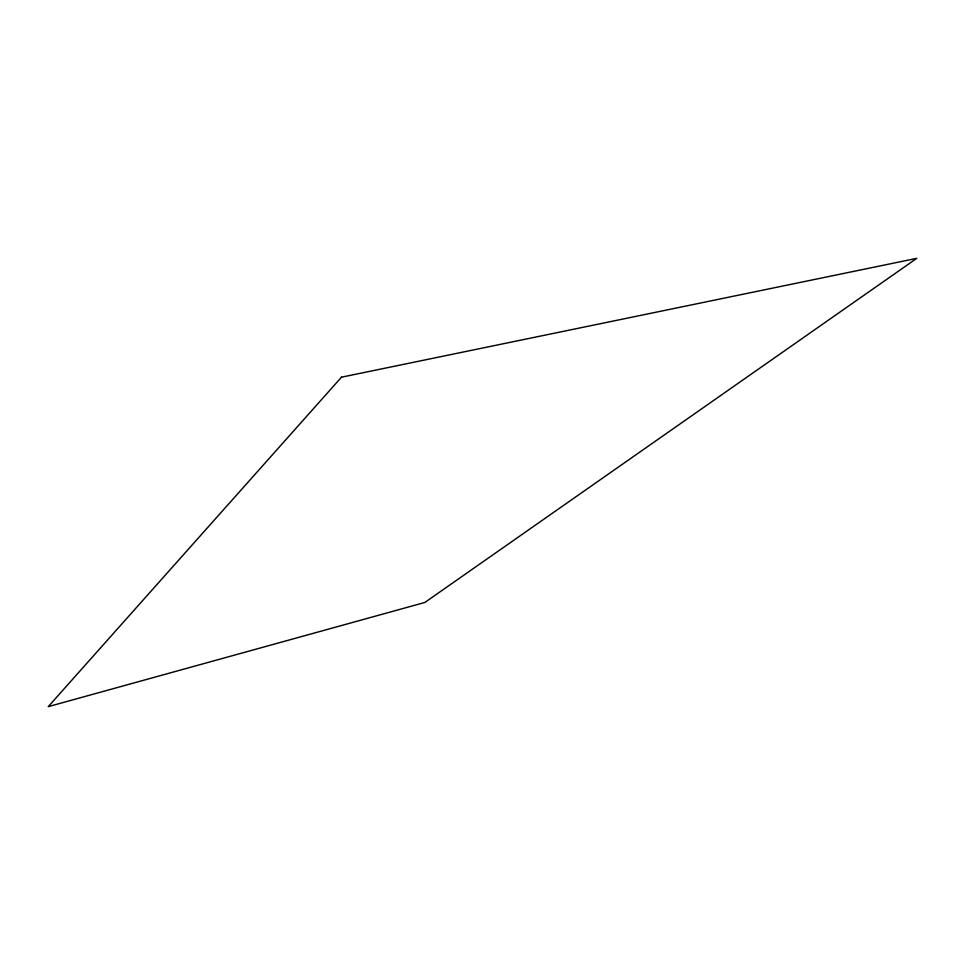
<?xml version="1.0" encoding="UTF-8"?>
<svg xmlns="http://www.w3.org/2000/svg" width="965" height="965" viewBox="0 0 965 965"><rect width="100%" height="100%" fill="white"/><g stroke="black" fill="none" stroke-linecap="round" stroke-linejoin="round"><path stroke-width="1.45" d="M341.489 377.182L48.25 706.645L424.817 602.474L916.75 258.355L341.489 377.182"/></g></svg>
